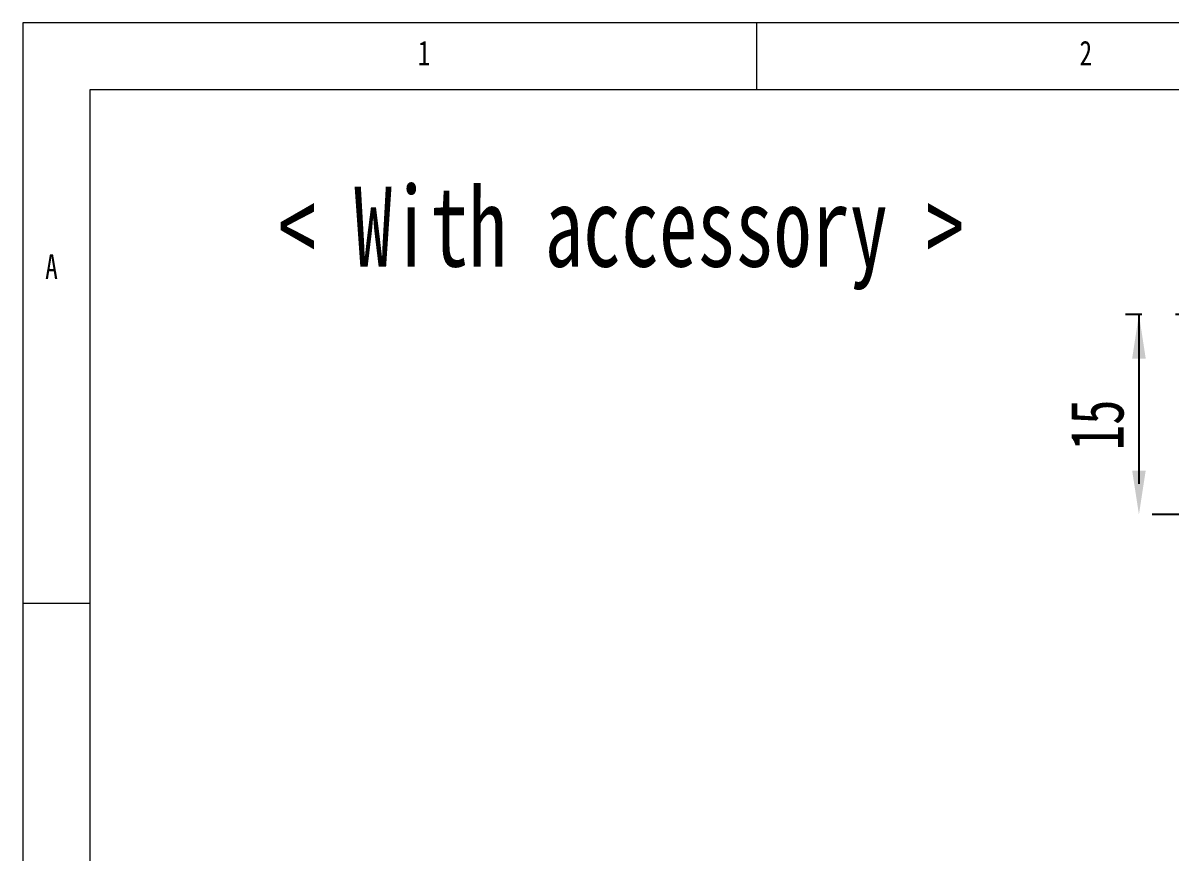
# Model space of a CAD drawing. Header units: millimetres. Extents: x 5 to 415, y 5 to 292.
# Drawn here: x 5 to 91, y 229.9 to 292 of the extents above; entities that cross this region are included whole.
import ezdxf

# ---------------------------------------------------------------- set-up
doc = ezdxf.new("R2010")
doc.units = ezdxf.units.MM
doc.linetypes.add('CENTERX2', pattern=[20.32, 12.7, -2.54, 2.54, -2.54])
doc.layers.add('CENTER_LINE', color=7, linetype='CENTERX2')
doc.styles.add('SLDTEXTSTYLE0', font='TXT', dxfattribs={"width": 0.7})
doc.styles.add('SLDTEXTSTYLE3', font='TXT', dxfattribs={"width": 0.75})
doc.dimstyles.new('SLDDIMSTYLE0', dxfattribs={"dimtxt": 4, "dimasz": 3.302, "dimexe": 0, "dimexo": 0.0625, "dimgap": 1, "dimtad": 1, "dimrnd": 1e-09, "dimzin": 12, "dimdsep": 46, "dimtxsty": 'SLDTEXTSTYLE0', "dimsah": 1, "dimcen": 0.09, "dimadec": 0, "dimazin": 3, "dimtfac": 1, "dimtofl": 0, "dimtmove": 0, "dimatfit": 3, "dimfxl": 1, "dimfrac": 2, "dimtolj": 1, "dimtzin": 12, "dimarcsym": 0})

# ---------------------------------------------------------------- blocks, each defined once
blk = doc.blocks.new('_D_17')
at = {"layer": 'CENTER_LINE'}
for p, q in [((129.471, 270.159), (87.62, 270.159)), ((88.62, 270.159), (88.62, 255.159)), ((127.721, 255.159), (87.62, 255.159))]:
    blk.add_line(p, q, dxfattribs=at)
for points in [[(88.62, 270.159), (88.112, 266.857), (89.128, 266.857)], [(88.62, 255.159), (89.128, 258.461), (88.112, 258.461)]]:
    blk.add_solid(points, dxfattribs=at)
at = {"layer": 'CENTER_LINE', "insert": (83.464, 259.982), "char_height": 4, "attachment_point": 1, "rotation": 90, "style": 'SLDTEXTSTYLE0'}
blk.add_mtext('15', dxfattribs=at)

msp = doc.modelspace()

# ---------------------------------------------------------------- linework, layer by layer
at = {"color": 7, "linetype": 'Continuous', "lineweight": 18}
for p, q in [((415, 292), (5, 292)), ((5, 292), (5, 5)), ((60, 287), (60, 292)), ((410.25, 287), (10, 287)), ((10, 287), (10, 10)), ((10, 248.5), (5, 248.5))]:
    msp.add_line(p, q, dxfattribs=at)

# ---------------------------------------------------------------- texts
at = {"color": 7, "linetype": 'Continuous', "lineweight": 0, "char_height": 1.852, "attachment_point": 1, "style": 'SLDTEXTSTYLE3'}
for s, insert in [('1', (34.583, 290.668)), ('2', (84.167, 290.668)), ('A', (6.667, 274.668))]:
    msp.add_mtext(s, dxfattribs=dict(at, insert=insert))
at = {"layer": 'CENTER_LINE', "insert": (24.098, 279.741), "char_height": 6, "attachment_point": 1, "style": 'SLDTEXTSTYLE0'}
msp.add_mtext('< With accessory >', dxfattribs=at)

# ---------------------------------------------------------------- dimensions: what is measured, and where the dimension line sits
at = {"layer": 'CENTER_LINE'}
dim = msp.add_linear_dim(base=(88.62, 255.159), p1=(130.471, 270.159), p2=(128.721, 255.159), angle=90, dimstyle='SLDDIMSTYLE0', dxfattribs=at)
dim.commit()
dim.dimension.update_dxf_attribs({"geometry": '_D_17', "text_midpoint": (88.62, 262.659), "dimtype": 160})

doc.saveas('drawing.dxf')
